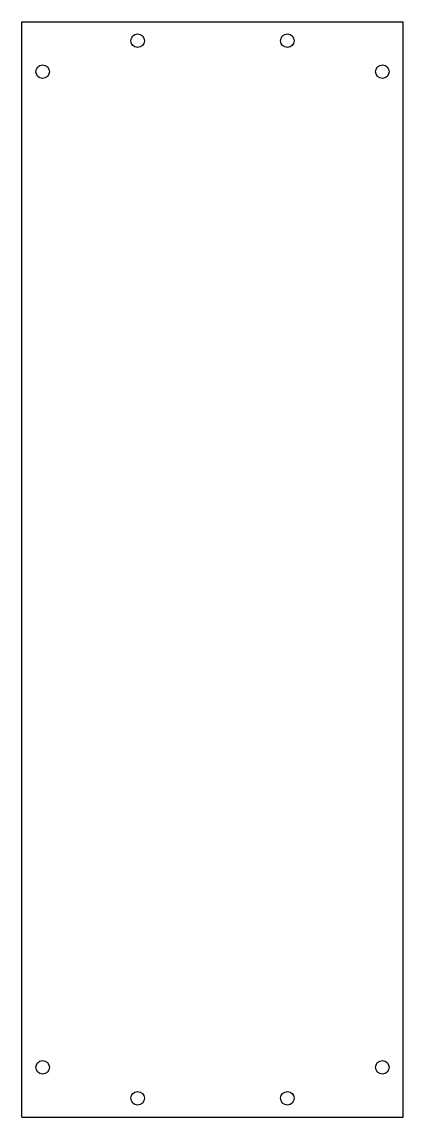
# Model space of a CAD drawing. Header units: millimetres. Extents: x -69 to 69, y -198 to 198.
import ezdxf

# ---------------------------------------------------------------- set-up
doc = ezdxf.new("R2010")
doc.units = ezdxf.units.MM

msp = doc.modelspace()

# ---------------------------------------------------------------- linework, layer by layer
at = {"color": 7, "linetype": 'Continuous', "lineweight": 25}
for p, q in [((-68.98, -198), (-68.98, 198)), ((-68.98, 198), (68.98, 198)), ((68.98, -198), (68.98, 198)), ((-68.98, -198), (68.98, -198))]:
    msp.add_line(p, q, dxfattribs=at)
for centre in [(-27.1, 191.2), (27.1, 191.2), (-61.48, 180), (61.48, 180), (-61.48, -180), (61.48, -180), (-27.1, -191.2), (27.1, -191.2)]:
    msp.add_circle(centre, 2.45, dxfattribs=at)

doc.saveas('drawing.dxf')
